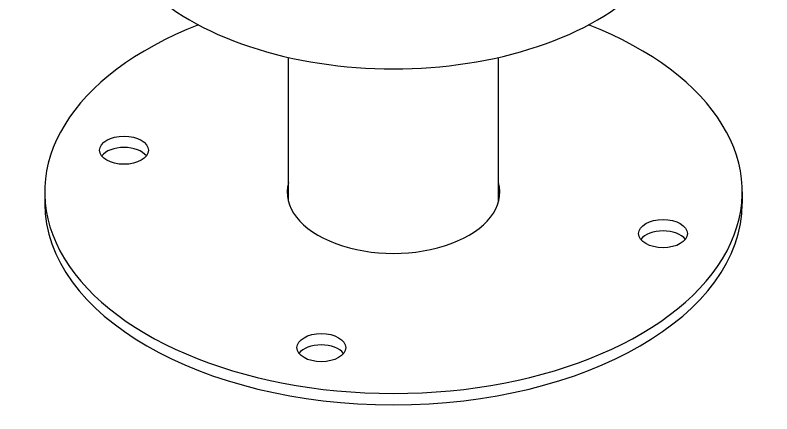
# Model space of a CAD drawing. Header units: millimetres. Extents: x 0 to 89100, y 0 to 63000.
# Drawn here: x 77845.7 to 78008.4, y 52704.4 to 52790.1 of the extents above; entities that cross this region are included whole.
import ezdxf

# ---------------------------------------------------------------- set-up
doc = ezdxf.new("R2010")
doc.units = ezdxf.units.MM
doc.header["$LTSCALE"] = 150
doc.layers.add('Visible', color=7, linetype='Continuous', lineweight=25)

msp = doc.modelspace()

# ---------------------------------------------------------------- linework, layer by layer
at = {"layer": 'Visible'}
for p, q in [((77904.41, 52750.13), (77904.41, 52781.03)), ((77949.63, 52750.13), (77949.63, 52781.03)), ((77852.02, 52752.12), (77852.02, 52749.67)), ((78002.02, 52752.12), (78002.02, 52749.67))]:
    msp.add_line(p, q, dxfattribs=at)
for centre, major_axis, start_param, end_param in [((77927.02, 52814.28), (-61.87, 0), 0, 3.141593), ((77927.02, 52752.12), (-75, 0), 5.305938, 10.402025), ((77869.07, 52758.64), (-5.25, 0), 3.557545, 5.867233), ((77927.02, 52752.12), (22.87, 0), 2.989952, 6.434826), ((77927.02, 52749.67), (-22.87, 0), 6.131545, 6.190317), ((77927.02, 52749.67), (22.87, 0), 0.092869, 0.151641), ((77927.02, 52749.67), (75, 0), 3.141593, 6.283185), ((77984.98, 52740.71), (-5.25, 0), 3.557545, 5.867233), ((77911.49, 52716.21), (-5.25, 0), 3.557545, 5.867233)]:
    msp.add_ellipse(centre, major_axis=major_axis, ratio=0.57735, start_param=start_param, end_param=end_param, dxfattribs=at)
for centre, major_axis in [((77869.07, 52761.09), (5.25, 0)), ((77984.98, 52743.16), (-5.25, 0)), ((77911.49, 52718.66), (5.25, 0))]:
    msp.add_ellipse(centre, major_axis=major_axis, ratio=0.57735, dxfattribs=at)

doc.saveas('drawing.dxf')
